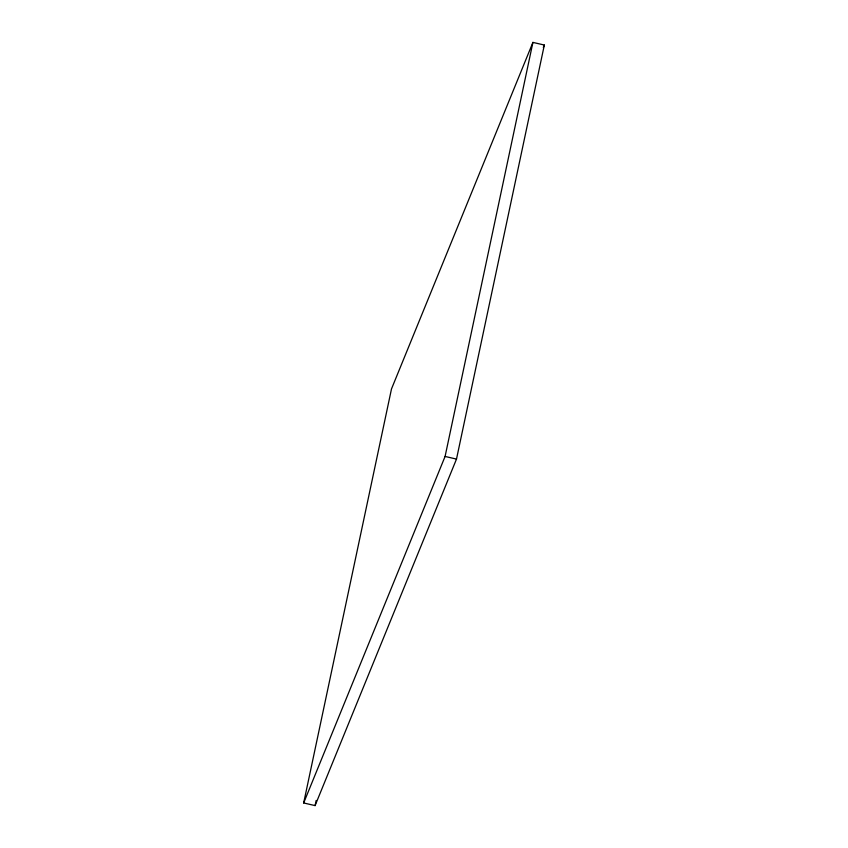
<?xml version="1.0" encoding="UTF-8"?>
<svg xmlns="http://www.w3.org/2000/svg" width="848" height="848" viewBox="0 0 848 848"><rect width="100%" height="100%" fill="white"/><g stroke="black" fill="none" stroke-linecap="round" stroke-linejoin="round"><path stroke-width="1.27" d="M303.669 802.961L391.5 388.914L532.915 42.4L544.331 45.039L456.5 459.086L315.085 805.6L303.669 802.961L445.083 456.457L532.915 42.4M315.085 805.6L316.187 800.427M543.324 47.488L544.331 45.039M445.083 456.457L456.5 459.086"/></g></svg>
